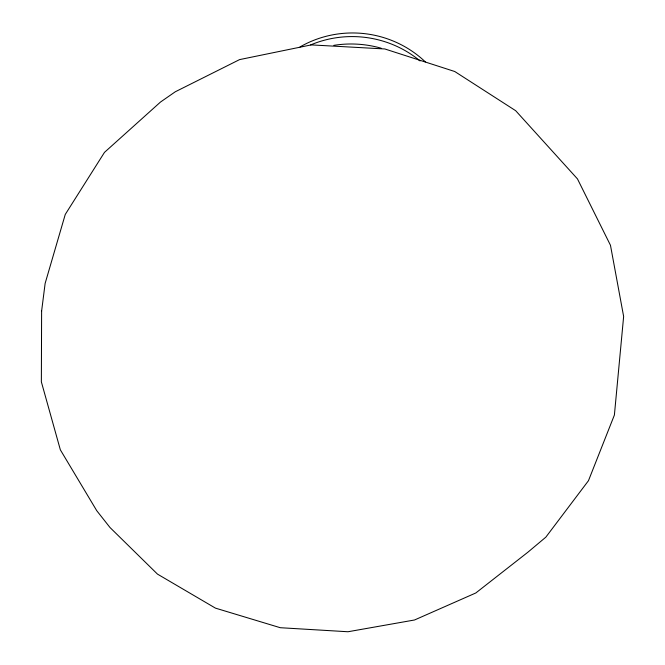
<?xml version="1.0" encoding="UTF-8"?>
<svg xmlns="http://www.w3.org/2000/svg" width="665" height="665" viewBox="0 0 665 665"><rect width="100%" height="100%" fill="white"/><g stroke="black" fill="none" stroke-linecap="round" stroke-linejoin="round"><path stroke-width="1" d="M310.671 44.921A103.931 100.423 6 0 1 420.081 60.956M300.006 46.949A103.092 99.684 6 0 1 425.367 61.928M333.805 45.361A105.66 101.945 6 0 1 381.145 48.204M41.612 311.087L41.363 381.876L60.357 449.848L96.766 510.72L109.999 527.511L157.464 574.103L215.443 608.126L280.273 627.71L347.986 631.75L414.528 619.988L475.808 592.981L527.944 552.166L545.84 537.154L588.467 480.695L614.394 415.043L623.637 316.474L610.47 245.277L577.469 178.902L515.683 110.706L454.752 71.512L384.836 48.961L311.228 44.896L239.575 59.609L175.277 91.778L160.506 102.036L104.48 152.376L65.261 214.429L45.129 283.423L41.612 311.087"/></g></svg>
